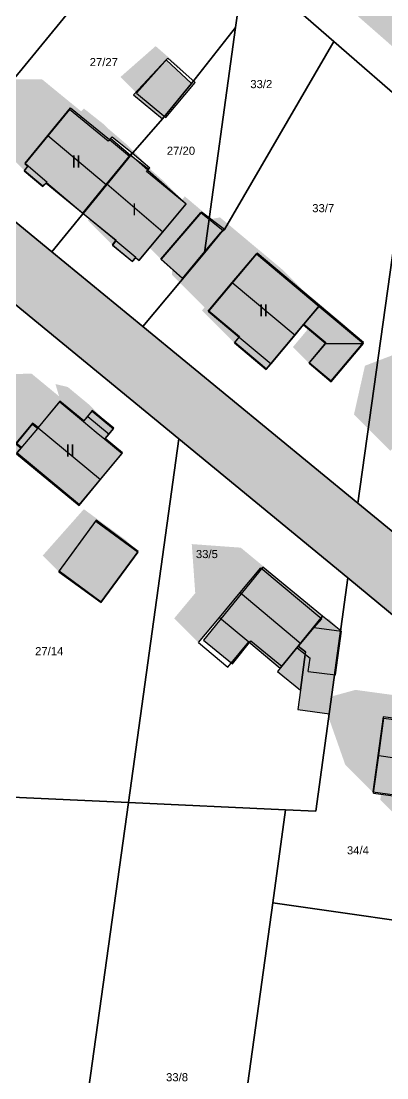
# Model space of a CAD drawing. Header units: millimetres. Extents: x 238 to 3518, y -74 to 2735.
# Drawn here: x 1918.4 to 1963.7, y 1756.7 to 1887.4 of the extents above; entities that cross this region are included whole.
import ezdxf
from ezdxf.enums import TextEntityAlignment as Align

# ---------------------------------------------------------------- set-up
doc = ezdxf.new("R2010")
doc.units = ezdxf.units.MM
for name, color, linetype in [('LP_Flurstueck_bez', 7, 'Continuous'), ('LP_Flurstuecke', 8, 'Continuous'), ('LP_Gebaeude_Dachaufsicht', 9, 'Continuous'), ('LP_Gebaeude_Dachschatten', 253, 'Continuous'), ('LP_Gebaeude_F', 254, 'Continuous'), ('LP_Gebaeude_Geschosszahl', 7, 'Continuous'), ('LP_Gebaeude_Schatten', 7, 'Continuous'), ('LP_Gebaeude_U', 7, 'Continuous'), ('LP_Verkehr_Strassen', 9, 'Continuous')]:
    doc.layers.add(name, color=color, linetype=linetype)
doc.styles.get("Standard").update_dxf_attribs({"font": 'arial.ttf'})

msp = doc.modelspace()

# ---------------------------------------------------------------- hatches: boundary and pattern name
at = {"layer": 'LP_Gebaeude_Dachschatten'}
for points in [[(1928.95, 1867.21), (1931.83, 1870.73), (1929.35, 1872.76), (1924.54, 1876.7), (1921.74, 1873.27)], [(1921.74, 1873.27), (1918.93, 1869.85), (1919.28, 1869.51), (1919.3, 1869.53), (1921.63, 1867.52), (1921.58, 1867.46), (1926.07, 1863.68), (1928.95, 1867.21)], [(1935.93, 1861.34), (1938.85, 1864.82), (1934.09, 1869), (1931.96, 1870.89), (1929.01, 1867.28)], [(1929.01, 1867.28), (1926.07, 1863.68), (1930.17, 1860.34), (1930.13, 1860.29), (1932.6, 1858.21), (1932.59, 1858.2), (1933.02, 1857.86), (1935.93, 1861.34)], [(1952.32, 1848.59), (1953.37, 1849.85), (1955.3, 1852.14), (1947.52, 1858.65), (1944.54, 1855.1)], [(1944.54, 1855.1), (1941.57, 1851.55), (1945.39, 1848.34), (1949.34, 1845.03), (1952.32, 1848.59)], [(1928.26, 1830.74), (1930.91, 1833.95), (1928.77, 1835.7), (1928.78, 1835.71), (1927.72, 1836.59), (1926.15, 1837.9), (1923.19, 1840.34), (1920.54, 1837.11)], [(1929.3, 1836.35), (1929.83, 1836.99), (1927.19, 1839.17), (1926.67, 1838.53)], [(1926.67, 1838.53), (1926.15, 1837.9), (1927.72, 1836.59), (1928.78, 1835.71), (1929.3, 1836.35)], [(1953.04, 1810.45), (1954.68, 1812.42), (1955.6, 1813.51), (1948.09, 1819.8), (1945.53, 1816.74)], [(1945.53, 1816.74), (1942.96, 1813.68), (1946.59, 1810.64), (1950.48, 1807.39), (1952.58, 1809.91), (1953.04, 1810.45)], [(1974.44, 1799.69), (1963.28, 1801.21), (1962.65, 1796.58), (1973.8, 1795.05)]]:
    msp.add_hatch(color=253, dxfattribs=at).paths.add_polyline_path(points)
at = {"layer": 'LP_Gebaeude_F'}
for points in [[(1932.32, 1878.3), (1935.91, 1875.35), (1939.48, 1879.72), (1936.35, 1882.64)], [(1918.79, 1868.89), (1921.09, 1866.95), (1921.52, 1867.37), (1926.08, 1863.63), (1931.96, 1870.82), (1929.48, 1872.91), (1929.18, 1872.57), (1924.4, 1876.51), (1918.88, 1869.79), (1919.23, 1869.44)], [(1926.08, 1863.63), (1930.18, 1860.27), (1929.72, 1859.71), (1932.18, 1857.69), (1932.6, 1858.16), (1933.03, 1857.82), (1938.83, 1864.79), (1933.93, 1868.81), (1934.16, 1869.1), (1931.96, 1870.82)], [(1935.74, 1858), (1938.44, 1855.59), (1941.1, 1858.78), (1943.31, 1861.43), (1943.56, 1861.65), (1940.72, 1863.79)], [(1941.62, 1851.61), (1945.43, 1848.41), (1944.84, 1847.7), (1948.77, 1844.41), (1953.41, 1849.95), (1955.34, 1852.25), (1947.6, 1858.74)], [(1953.41, 1849.95), (1956.12, 1847.68), (1954.05, 1845.21), (1956.77, 1842.92), (1960.77, 1847.69), (1955.34, 1852.25)], [(1917.82, 1835.25), (1918.45, 1834.73), (1917.89, 1834.05), (1925.65, 1827.63), (1930.95, 1834.04), (1928.83, 1835.8), (1929.87, 1837.06), (1927.22, 1839.25), (1926.18, 1837.98), (1923.21, 1840.43), (1920.51, 1837.15), (1919.84, 1837.7)], [(1923.12, 1819.45), (1928.32, 1815.62), (1932.91, 1821.84), (1927.71, 1825.68)], [(1940.97, 1810.87), (1944.55, 1807.95), (1946.85, 1810.77), (1950.68, 1807.65), (1952.7, 1810.13), (1955.72, 1813.83), (1948.31, 1819.88)], [(1952.64, 1802.27), (1956.56, 1801.74), (1957.96, 1812.01), (1955.72, 1813.83), (1952.7, 1810.13), (1953.6, 1809.4), (1952.96, 1804.67)], [(1950.14, 1806.98), (1952.96, 1804.67), (1953.6, 1809.4), (1952.7, 1810.13), (1950.68, 1807.65)], [(1961.92, 1792.11), (1966.75, 1791.44), (1966.25, 1787.78), (1972.55, 1786.92), (1974.33, 1799.84), (1963.2, 1801.38)]]:
    msp.add_hatch(color=254, dxfattribs=at).paths.add_polyline_path(points)
at = {"layer": 'LP_Gebaeude_Schatten'}
for points in [[(1935.06, 1884.33), (1937.93, 1881.83), (1939.93, 1879.83), (1936.56, 1882.83), (1932.71, 1878.51), (1930.71, 1880.51), (1935.06, 1884.33)], [(1915.43, 1873.35), (1914.74, 1880.27), (1921.04, 1880.2), (1925.85, 1876.26), (1926.18, 1876.61), (1928.67, 1874.64), (1929.17, 1874.14), (1931.33, 1872.29), (1934.33, 1869.29), (1932.17, 1871.14), (1929.68, 1873.11), (1929.35, 1872.76), (1924.54, 1876.7), (1921.74, 1873.27), (1918.93, 1869.85), (1919.28, 1869.51), (1918.82, 1868.95), (1915.32, 1872.45), (1915.78, 1873), (1915.43, 1873.35)], [(1930.65, 1869.28), (1929.01, 1867.28), (1926.07, 1863.68), (1928.95, 1867.21), (1930.65, 1869.28)], [(1938.32, 1865.34), (1938.67, 1865.74), (1941.91, 1863.01), (1941.97, 1862.95), (1943.02, 1863.15), (1950.8, 1856.64), (1953.3, 1854.14), (1958.76, 1849.56), (1960.76, 1847.56), (1955.3, 1852.14), (1947.52, 1858.65), (1944.54, 1855.1), (1941.57, 1851.55), (1945.39, 1848.34), (1944.8, 1847.64), (1940.8, 1851.64), (1941.11, 1852.01), (1937.07, 1856.05), (1937.12, 1856.72), (1938.39, 1855.58), (1940.95, 1858.66), (1943.11, 1861.26), (1943.41, 1861.51), (1940.67, 1863.74), (1935.71, 1858), (1934.31, 1859.4), (1935.93, 1861.34), (1938.85, 1864.82), (1934.09, 1869), (1934.27, 1869.21), (1935.85, 1867.82), (1938.32, 1865.34)], [(1926.9, 1863), (1930.17, 1860.34), (1930.13, 1860.29), (1929.71, 1859.76), (1926.71, 1862.76), (1926.9, 1863)], [(1932.6, 1858.21), (1930.13, 1860.29), (1932.6, 1858.21), (1932.6, 1858.21)], [(1953.94, 1849.38), (1956.1, 1847.57), (1954.03, 1845.1), (1952.03, 1847.1), (1953.94, 1849.38)], [(1960.95, 1844.8), (1966.31, 1846.84), (1975.26, 1839.38), (1979.76, 1834.88), (1970.81, 1842.34), (1964.09, 1834.26), (1959.59, 1838.76), (1960.95, 1844.8)], [(1922.67, 1842.53), (1924.19, 1842.17), (1926.83, 1839.99), (1929.83, 1836.99), (1927.19, 1839.17), (1926.67, 1838.53), (1926.15, 1837.9), (1923.19, 1840.34), (1920.54, 1837.11), (1920.48, 1837.04), (1920.47, 1837.05), (1919.82, 1837.58), (1917.79, 1835.12), (1918.43, 1834.59), (1917.86, 1833.91), (1914.36, 1837.41), (1914.42, 1838.48), (1914.29, 1838.62), (1914.41, 1838.76), (1913.97, 1843.55), (1913.98, 1843.54), (1914.04, 1843.61), (1919.69, 1843.84), (1922.65, 1841.4), (1923.12, 1841.01), (1922.67, 1842.53)], [(1928.77, 1835.7), (1928.78, 1835.71), (1928.94, 1835.91), (1930.91, 1833.95), (1928.77, 1835.7)], [(1926.18, 1827.06), (1931.39, 1823.23), (1932.89, 1821.73), (1927.68, 1825.56), (1923.1, 1819.33), (1921.1, 1821.33), (1926.18, 1827.06)], [(1954.68, 1812.42), (1955.6, 1813.51), (1948.09, 1819.8), (1945.53, 1816.74), (1942.96, 1813.68), (1940.35, 1810.55), (1937.35, 1813.55), (1939.96, 1816.68), (1939.53, 1822.74), (1945.59, 1822.3), (1952.6, 1816.51), (1955.36, 1813.76), (1956.55, 1813.46), (1958.05, 1811.96), (1954.68, 1812.42)], [(1953.04, 1810.45), (1954.68, 1812.42), (1952.58, 1809.91), (1953.04, 1810.45)], [(1951.97, 1809.18), (1952.58, 1809.91), (1954.19, 1808.62), (1953.94, 1807), (1951.94, 1809), (1951.97, 1809.18)], [(1955.65, 1803.58), (1959.78, 1804.71), (1970.94, 1803.19), (1974.44, 1799.69), (1963.28, 1801.21), (1962.02, 1791.94), (1958.52, 1795.44), (1955.65, 1803.58)], [(1962.94, 1791.82), (1966.85, 1791.28), (1966.35, 1787.6), (1962.85, 1791.1), (1962.94, 1791.82)]]:
    msp.add_hatch(color=7, dxfattribs=at).paths.add_polyline_path(points)
at = {"layer": 'LP_Verkehr_Strassen'}
for points in [[(1637.16, 2163.21), (1651.21, 2151.15), (1679.17, 2126.85), (1682.11, 2124.3), (1695.85, 2112.35), (1697.12, 2111.25), (1704.28, 2105.07), (1721.62, 2090.1), (1727.96, 2084.63), (1736.03, 2077.6), (1740.07, 2074.07), (1744.37, 2070.31), (1746.65, 2071.47), (1748.16, 2071.66), (1749.4, 2071.85), (1750.92, 2071.28), (1758.6, 2064.34), (1763.44, 2060.07), (1766.66, 2057.23), (1784.76, 2040.9), (1832.81, 1998.98), (1894.99, 1944.52), (1951.83, 1895.26), (1973.83, 1875.98), (1979.4, 1881.55), (1980.41, 1883.43), (1980.85, 1885.52), (1980.63, 1887.55), (1979.62, 1889.72), (1977.59, 1891.46), (1975.35, 1892.76), (1972.31, 1893.41), (1969.85, 1893.41), (1967.39, 1892.83), (1964.57, 1892.4), (1962.76, 1892.76), (1961.31, 1893.63), (1898.07, 1949.01), (1839.97, 1999.68), (1774.85, 2056.52), (1746.39, 2081.31), (1744.53, 2083.44), (1744.03, 2085.11), (1743.99, 2086.6), (1729.85, 2099.63), (1715.87, 2111.75), (1711.34, 2115.68), (1678.3, 2144.34), (1658.97, 2161.11), (1651.42, 2167.65), (1645.22, 2173.03), (1642.58, 2175.32)], [(1814.41, 1875.44), (1831.17, 1873.19), (1840.09, 1871.99), (1849.02, 1870.8), (1861.79, 1869.08), (1864.42, 1867.53), (1865.2, 1864.6), (1860.15, 1826.97), (1843.4, 1829.19), (1834.48, 1830.36), (1834.09, 1827.39), (1859.75, 1824), (1857.76, 1809.14), (1855.77, 1794.3), (1855.57, 1793.63), (1853.46, 1792.18), (1850.4, 1769.54), (1847.17, 1745.66), (1844.31, 1724.46), (1846.45, 1721.66), (1843.23, 1697.78), (1841.65, 1686.08), (1841.37, 1682.4), (1839.81, 1679.19), (1853.98, 1682.73), (1852.21, 1684.15), (1850.78, 1685.94), (1849.99, 1688.52), (1849.79, 1691.39), (1850.44, 1695.99), (1852.94, 1713.58), (1855.74, 1715.7), (1859.03, 1740), (1862.65, 1766.79), (1865.66, 1789.08), (1863.53, 1791.89), (1863.79, 1793.93), (1865.79, 1808.78), (1867.85, 1824.12), (1869.72, 1837.99), (1870.91, 1846.91), (1872.11, 1855.82), (1874.24, 1871.64), (1876.87, 1876.67), (1878.28, 1880.25), (1879.48, 1881.4), (1881.67, 1882.19), (1887.8, 1876.95), (1914.83, 1854.74), (1914.19, 1850.12), (1912.97, 1841.23), (1915.95, 1840.83), (1917.55, 1852.5), (1937.93, 1835.76), (1958.82, 1818.55), (1978.23, 1802.55), (1979.75, 1798.1), (1996.84, 1784.07), (2015.88, 1768.44), (2016.22, 1770.84), (2033.01, 1757.14), (2036.22, 1749), (2032.37, 1721.08), (2031.69, 1716.13), (2043.91, 1716.77), (2043.35, 1718.05), (2043.26, 1719.41), (2043.61, 1721.88), (2047.18, 1747.11), (2047.41, 1749.84), (2047.29, 1751.62), (2047.08, 1753.19), (2046.68, 1754.76), (2050.9, 1754.92), (2051.49, 1759.27), (2038.58, 1766.14), (2017.9, 1783.01), (1998.87, 1798.61), (1981.79, 1812.58), (1979.46, 1811.29), (1979.54, 1811.84), (1960.09, 1827.8), (1933.48, 1849.64), (1922.2, 1858.9), (1908.9, 1869.82), (1896.16, 1880.27), (1883.38, 1890.76), (1874.55, 1896.55), (1865.63, 1897.74), (1855.95, 1899.03), (1854.59, 1901.3), (1854.22, 1904.37), (1856.6, 1922.15), (1856.36, 1933.56), (1852.83, 1934.04), (1853.09, 1922.33), (1849.68, 1896.89), (1851.42, 1896.66), (1849.03, 1878.83), (1847.51, 1876.18), (1844.53, 1875.4), (1814.94, 1879.37)]]:
    msp.add_hatch(color=9, dxfattribs=at).paths.add_polyline_path(points)

# ---------------------------------------------------------------- linework, layer by layer
at = {"layer": 'LP_Flurstuecke', "color": 8}
for points in [[(1861.06, 1968.66), (1873.67, 1957.67), (1881.81, 1950.57), (1889.84, 1943.57), (1911.32, 1924.84), (1923.76, 1913.96), (1936.22, 1903.13), (1946.04, 1894.55), (1957.11, 1884.92), (1966.87, 1876.4), (1972.61, 1871.4), (1986.54, 1884.06), (1980.32, 1894.89), (1967.11, 1894.87), (1944.98, 1913.19), (1872.76, 1977.34)], [(2050.9, 1754.92), (2051.49, 1759.27), (2037.9, 1761.21), (2038.58, 1766.14), (2017.9, 1783.01), (1998.87, 1798.61), (1981.79, 1812.58), (1979.46, 1811.29), (1979.54, 1811.84), (1960.09, 1827.8), (1933.48, 1849.64), (1922.2, 1858.9), (1908.9, 1869.82)], [(1917.55, 1852.5), (1937.93, 1835.76), (1958.82, 1818.55), (1978.23, 1802.55), (1979.75, 1798.1), (1996.84, 1784.07), (2015.88, 1768.44), (2016.22, 1770.84), (2033.01, 1757.14), (2036.22, 1749)]]:
    msp.add_lwpolyline(points, dxfattribs=at)
for points in [[(1896.16, 1880.27), (1908.9, 1869.82), (1936.22, 1903.13), (1923.76, 1913.96)], [(1908.9, 1869.82), (1922.2, 1858.9), (1931.96, 1870.82), (1935.91, 1875.35), (1939.48, 1879.72), (1944.95, 1886.65), (1946.04, 1894.55), (1936.22, 1903.13)], [(1941.1, 1858.78), (1943.31, 1861.43), (1943.56, 1861.65), (1957.11, 1884.92), (1946.04, 1894.55), (1944.95, 1886.65)], [(1922.2, 1858.9), (1933.48, 1849.64), (1941.1, 1858.78), (1944.95, 1886.65), (1939.48, 1879.72), (1935.91, 1875.35), (1931.96, 1870.82)], [(1933.48, 1849.64), (1960.09, 1827.8), (1966.87, 1876.4), (1957.11, 1884.92), (1943.56, 1861.65), (1943.31, 1861.43), (1941.1, 1858.78)], [(1960.09, 1827.8), (1979.54, 1811.84), (1986.23, 1859.52), (1972.61, 1871.4), (1966.87, 1876.4)], [(1909.21, 1791.82), (1916.41, 1791.48), (1931.72, 1790.77), (1937.93, 1835.76), (1917.55, 1852.5), (1915.95, 1840.83), (1914.72, 1831.91), (1912.82, 1818.08), (1910.71, 1802.74)], [(1931.72, 1790.77), (1951.13, 1789.87), (1954.88, 1789.7), (1958.82, 1818.55), (1937.93, 1835.76)], [(1949.54, 1778.36), (1974.34, 1774.83), (1978.23, 1802.55), (1958.82, 1818.55), (1954.88, 1789.7), (1951.13, 1789.87)], [(1902.82, 1694.94), (1918.92, 1698.96), (1931.72, 1790.77), (1916.41, 1791.48)], [(1918.92, 1698.96), (1939.25, 1704.04), (1949.54, 1778.36), (1951.13, 1789.87), (1931.72, 1790.77)], [(1939.25, 1704.04), (1965.44, 1710.58), (1973.75, 1770.66), (1974.34, 1774.83), (1949.54, 1778.36)]]:
    msp.add_lwpolyline(points, close=True, dxfattribs=at)
at = {"layer": 'LP_Gebaeude_Dachaufsicht', "color": 9}
for p, q in [((1932.71, 1878.51, 79.17), (1936.56, 1882.83, 79.17)), ((1936.56, 1882.83, 79.17), (1939.93, 1879.83, 79.17)), ((1936.31, 1875.52, 79.17), (1939.93, 1879.83, 79.17)), ((1932.71, 1878.51, 79.17), (1936.31, 1875.52, 79.17)), ((1921.74, 1873.27, 86.68), (1924.54, 1876.7, 81.28)), ((1924.54, 1876.7, 81.28), (1929.35, 1872.76, 81.28)), ((1918.93, 1869.85, 81.28), (1921.74, 1873.27, 86.68)), ((1921.74, 1873.27, 86.68), (1928.95, 1867.21, 86.68)), ((1929.35, 1872.76, 81.28), (1929.68, 1873.11, 81.28)), ((1929.68, 1873.11, 81.28), (1932.17, 1871.14, 81.28)), ((1929.35, 1872.76, 81.28), (1931.83, 1870.73, 81.28)), ((1928.95, 1867.21, 86.68), (1931.83, 1870.73, 81.28)), ((1929.01, 1867.28, 86.66), (1931.96, 1870.89, 81.21)), ((1931.83, 1870.73, 81.28), (1932.17, 1871.14, 81.28)), ((1931.96, 1870.89, 81.21), (1932.17, 1871.14, 81.21)), ((1931.96, 1870.89, 81.21), (1934.09, 1869, 81.21)), ((1932.17, 1871.14, 81.21), (1934.33, 1869.29, 81.21)), ((1918.82, 1868.95, 81.28), (1919.28, 1869.51, 81.28)), ((1918.82, 1868.95, 81.28), (1921.11, 1867.03, 81.28)), ((1918.93, 1869.85, 81.28), (1919.28, 1869.51, 81.23)), ((1919.28, 1869.51, 81.23), (1919.3, 1869.53, 81.28)), ((1919.28, 1869.51, 81.28), (1919.3, 1869.53, 81.28)), ((1919.3, 1869.53, 81.28), (1921.63, 1867.52, 81.28)), ((1934.09, 1869, 81.21), (1934.33, 1869.29, 81.21)), ((1934.09, 1869, 81.21), (1938.85, 1864.82, 81.21)), ((1921.11, 1867.03, 81.28), (1921.57, 1867.47, 81.28)), ((1921.57, 1867.47, 81.28), (1921.58, 1867.46, 81.28)), ((1921.58, 1867.46, 81.28), (1921.63, 1867.52, 81.28)), ((1921.58, 1867.46, 81.18), (1921.63, 1867.52, 81.28)), ((1921.58, 1867.46, 81.18), (1926.07, 1863.68, 81.28)), ((1926.07, 1863.68, 81.21), (1929.01, 1867.28, 86.66)), ((1926.07, 1863.68, 81.28), (1928.95, 1867.21, 86.68)), ((1929.01, 1867.28, 86.66), (1935.93, 1861.34, 86.66)), ((1926.07, 1863.68, 81.21), (1930.17, 1860.34, 81.29)), ((1935.71, 1858, 79.2), (1940.67, 1863.74, 79.2)), ((1935.93, 1861.34, 86.66), (1938.85, 1864.82, 81.21)), ((1940.67, 1863.74, 79.2), (1943.41, 1861.51, 79.2)), ((1933.02, 1857.86, 81.21), (1935.93, 1861.34, 86.66)), ((1940.95, 1858.66, 79.2), (1943.11, 1861.26, 79.2)), ((1943.11, 1861.26, 79.2), (1943.41, 1861.51, 79.2)), ((1929.71, 1859.76, 81.21), (1930.13, 1860.29, 81.21)), ((1929.71, 1859.76, 81.21), (1932.17, 1857.74, 81.21)), ((1930.13, 1860.29, 81.21), (1930.17, 1860.34, 81.29)), ((1930.13, 1860.29, 81.21), (1932.6, 1858.21, 81.21)), ((1930.13, 1860.29, 81.21), (1932.61, 1858.21, 81.21)), ((1938.39, 1855.58, 79.2), (1940.95, 1858.66, 79.2)), ((1944.54, 1855.1, 86.39), (1947.52, 1858.65, 82.8)), ((1947.52, 1858.65, 82.8), (1955.3, 1852.14, 82.8)), ((1932.17, 1857.74, 81.21), (1932.59, 1858.2, 81.21)), ((1932.59, 1858.2, 81.21), (1932.61, 1858.21, 81.21)), ((1932.59, 1858.2, 81.19), (1932.6, 1858.21, 81.21)), ((1932.59, 1858.2, 81.19), (1933.02, 1857.86, 81.21)), ((1935.71, 1858, 79.2), (1938.39, 1855.58, 79.2)), ((1941.57, 1851.55, 82.8), (1944.54, 1855.1, 86.39)), ((1944.54, 1855.1, 86.39), (1952.32, 1848.59, 86.39)), ((1953.37, 1849.85, 79.47), (1955.3, 1852.14, 79.47)), ((1953.37, 1849.85, 85.11), (1955.3, 1852.14, 82.8)), ((1955.3, 1852.14, 79.47), (1960.76, 1847.56, 79.47)), ((1941.57, 1851.55, 82.8), (1945.39, 1848.34, 82.8)), ((1952.32, 1848.59, 86.39), (1953.37, 1849.85, 85.11)), ((1953.37, 1849.85, 79.47), (1956.1, 1847.57, 79.47)), ((1944.8, 1847.64, 82.8), (1945.39, 1848.34, 82.8)), ((1945.39, 1848.34, 82.8), (1949.34, 1845.03, 82.8)), ((1949.34, 1845.03, 82.8), (1952.32, 1848.59, 86.39)), ((1944.8, 1847.64, 82.8), (1948.75, 1844.33, 82.8)), ((1954.03, 1845.1, 79.54), (1956.1, 1847.57, 79.54)), ((1956.1, 1847.57, 79.47), (1960.76, 1847.56, 79.47)), ((1956.1, 1847.57, 79.54), (1960.76, 1847.56, 79.54)), ((1956.78, 1842.8, 79.54), (1960.76, 1847.56, 79.54)), ((1948.75, 1844.33, 82.8), (1949.34, 1845.03, 82.8)), ((1954.03, 1845.1, 79.54), (1956.78, 1842.8, 79.54)), ((1920.54, 1837.11, 85.97), (1923.19, 1840.34, 81.77)), ((1923.19, 1840.34, 81.77), (1926.15, 1837.9, 81.75)), ((1926.67, 1838.53, 82.24), (1927.19, 1839.17, 81.03)), ((1927.19, 1839.17, 81.03), (1929.83, 1836.99, 81.03)), ((1917.79, 1835.12, 81.77), (1919.82, 1837.58, 81.77)), ((1919.82, 1837.58, 81.77), (1920.47, 1837.05, 81.77)), ((1926.15, 1837.9, 81.03), (1926.67, 1838.53, 82.24)), ((1926.15, 1837.9, 81.03), (1927.72, 1836.59, 81.03)), ((1926.15, 1837.9, 81.75), (1927.72, 1836.59, 81.77)), ((1926.67, 1838.53, 82.24), (1929.3, 1836.35, 82.24)), ((1918.43, 1834.59, 81.77), (1920.47, 1837.05, 81.77)), ((1918.43, 1834.59, 82.66), (1920.47, 1837.05, 85.87)), ((1920.47, 1837.05, 85.87), (1920.48, 1837.04, 85.87)), ((1920.48, 1837.04, 85.87), (1920.54, 1837.11, 85.97)), ((1920.54, 1837.11, 85.97), (1928.26, 1830.74, 85.97)), ((1927.72, 1836.59, 81.77), (1928.78, 1835.71, 81.77)), ((1927.72, 1836.59, 81.03), (1928.78, 1835.71, 81.04)), ((1928.78, 1835.71, 81.04), (1929.3, 1836.35, 82.24)), ((1929.3, 1836.35, 82.24), (1929.83, 1836.99, 81.03)), ((1917.79, 1835.12, 81.77), (1918.43, 1834.59, 81.77)), ((1928.77, 1835.7, 81.77), (1928.78, 1835.71, 81.77)), ((1928.77, 1835.7, 81.77), (1930.91, 1833.95, 81.77)), ((1917.86, 1833.91, 81.77), (1918.43, 1834.59, 82.66)), ((1917.86, 1833.91, 81.77), (1925.61, 1827.52, 81.77)), ((1918.43, 1834.59, 82.66), (1918.43, 1834.59, 82.66)), ((1918.43, 1834.59, 81.77), (1918.43, 1834.59, 81.77)), ((1928.26, 1830.74, 85.97), (1930.91, 1833.95, 81.77)), ((1925.61, 1827.52, 81.77), (1928.26, 1830.74, 85.97)), ((1923.1, 1819.33, 79.19), (1927.68, 1825.56, 79.19)), ((1927.68, 1825.56, 79.19), (1932.89, 1821.73, 79.19)), ((1928.32, 1815.5, 79.19), (1932.89, 1821.73, 79.19)), ((1923.1, 1819.33, 79.19), (1928.32, 1815.5, 79.19)), ((1945.53, 1816.74, 85.33), (1948.09, 1819.8, 80.61)), ((1948.09, 1819.8, 80.61), (1955.6, 1813.51, 80.61)), ((1942.96, 1813.68, 80.61), (1945.53, 1816.74, 85.33)), ((1945.53, 1816.74, 85.33), (1953.04, 1810.45, 85.33)), ((1940.35, 1810.55, 80.61), (1942.96, 1813.68, 80.61)), ((1942.96, 1813.68, 80.61), (1946.59, 1810.64, 80.61)), ((1954.68, 1812.42, 82.3), (1955.6, 1813.51, 80.61)), ((1952.58, 1809.91, 79.34), (1954.68, 1812.42, 79.34)), ((1953.04, 1810.45, 85.33), (1954.68, 1812.42, 82.3)), ((1954.68, 1812.42, 79.34), (1958.05, 1811.96, 79.34)), ((1957.32, 1806.57, 79.34), (1958.05, 1811.96, 79.34)), ((1940.35, 1810.55, 80.61), (1943.97, 1807.51, 80.61)), ((1943.97, 1807.51, 80.61), (1946.59, 1810.64, 80.61)), ((1946.59, 1810.64, 80.61), (1950.48, 1807.39, 80.61)), ((1952.58, 1809.91, 84.49), (1953.04, 1810.45, 85.33)), ((1950.48, 1807.39, 80.61), (1952.58, 1809.91, 84.49)), ((1952.58, 1809.91, 79.34), (1954.19, 1808.62, 79.34)), ((1953.94, 1807, 79.34), (1954.19, 1808.62, 79.34)), ((1953.94, 1807, 79.34), (1957.32, 1806.57, 79.34)), ((1962.65, 1796.58, 86.59), (1963.28, 1801.21, 81.64)), ((1963.28, 1801.21, 81.64), (1974.44, 1799.69, 81.64)), ((1962.02, 1791.94, 81.64), (1962.65, 1796.58, 86.59)), ((1962.65, 1796.58, 86.59), (1973.8, 1795.05, 86.59)), ((1962.02, 1791.94, 81.64), (1966.85, 1791.28, 81.64))]:
    msp.add_line(p, q, dxfattribs=at)
at = {"layer": 'LP_Gebaeude_U', "color": 7}
for points in [[(1932.32, 1878.3), (1935.91, 1875.35), (1939.48, 1879.72), (1936.35, 1882.64)], [(1918.79, 1868.89), (1921.09, 1866.95), (1921.52, 1867.37), (1926.08, 1863.63), (1931.96, 1870.82), (1929.48, 1872.91), (1929.18, 1872.57), (1924.4, 1876.51), (1918.88, 1869.79), (1919.23, 1869.44)], [(1926.08, 1863.63), (1930.18, 1860.27), (1929.72, 1859.71), (1932.18, 1857.69), (1932.6, 1858.16), (1933.03, 1857.82), (1938.83, 1864.79), (1933.93, 1868.81), (1934.16, 1869.1), (1931.96, 1870.82)], [(1935.74, 1858), (1938.44, 1855.59), (1941.1, 1858.78), (1943.31, 1861.43), (1943.56, 1861.65), (1940.72, 1863.79)], [(1941.62, 1851.61), (1945.43, 1848.41), (1944.84, 1847.7), (1948.77, 1844.41), (1953.41, 1849.95), (1955.34, 1852.25), (1947.6, 1858.74)], [(1953.41, 1849.95), (1956.12, 1847.68), (1954.05, 1845.21), (1956.77, 1842.92), (1960.77, 1847.69), (1955.34, 1852.25)], [(1917.82, 1835.25), (1918.45, 1834.73), (1917.89, 1834.05), (1925.65, 1827.63), (1930.95, 1834.04), (1928.83, 1835.8), (1929.87, 1837.06), (1927.22, 1839.25), (1926.18, 1837.98), (1923.21, 1840.43), (1920.51, 1837.15), (1919.84, 1837.7)], [(1923.12, 1819.45), (1928.32, 1815.62), (1932.91, 1821.84), (1927.71, 1825.68)], [(1940.97, 1810.87), (1944.55, 1807.95), (1946.85, 1810.77), (1950.68, 1807.65), (1952.7, 1810.13), (1955.72, 1813.83), (1948.31, 1819.88)], [(1952.64, 1802.27), (1956.56, 1801.74), (1957.96, 1812.01), (1955.72, 1813.83), (1952.7, 1810.13), (1953.6, 1809.4), (1952.96, 1804.67)], [(1950.14, 1806.98), (1952.96, 1804.67), (1953.6, 1809.4), (1952.7, 1810.13), (1950.68, 1807.65)], [(1961.92, 1792.11), (1966.75, 1791.44), (1966.25, 1787.78), (1972.55, 1786.92), (1974.33, 1799.84), (1963.2, 1801.38)]]:
    msp.add_lwpolyline(points, close=True, dxfattribs=at)

# ---------------------------------------------------------------- texts
at = {"layer": 'LP_Flurstueck_bez', "color": 7}
for s, p in [('27/27', (1928.65, 1882.35)), ('33/2', (1948.13, 1879.63)), ('27/20', (1938.19, 1871.39)), ('33/7', (1955.79, 1864.29)), ('33/5', (1941.4, 1821.51)), ('27/14', (1921.9, 1809.5)), ('34/4', (1960.08, 1784.87)), ('33/8', (1937.71, 1756.81))]:
    msp.add_text(s, height=1, dxfattribs=at).set_placement(p, align=Align.MIDDLE_CENTER)
at = {"layer": 'LP_Gebaeude_Geschosszahl', "color": 7}
for s, p in [('II', (1925.22, 1870.06)), ('I', (1932.42, 1864.14)), ('II', (1948.41, 1851.66)), ('II', (1924.5, 1834.31))]:
    msp.add_text(s, height=1.5, dxfattribs=at).set_placement(p, align=Align.MIDDLE_CENTER)

doc.saveas('drawing.dxf')
